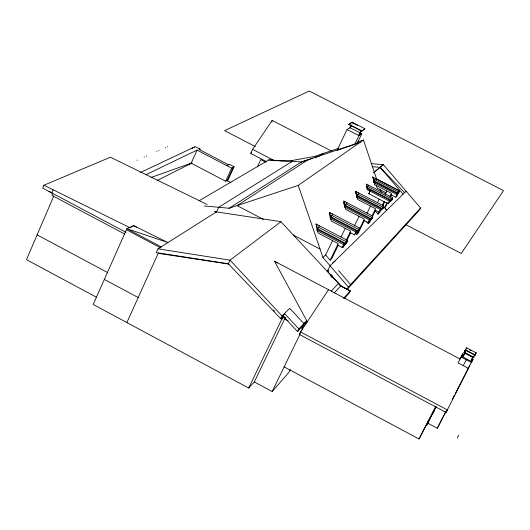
<?xml version="1.0" encoding="UTF-8"?>
<svg xmlns="http://www.w3.org/2000/svg" width="530" height="530" viewBox="0 0 530 530"><rect width="100%" height="100%" fill="white"/><g stroke="black" fill="none" stroke-linecap="round" stroke-linejoin="round"><path stroke-width="0.79" d="M332.423 214.71L332.542 213.987L330.23 217.823L330.488 218.724L356.836 232.471L358.956 229.073L358.591 230.782L359.168 229.437M271.883 122.026L272.155 120.416L331.422 151.017M346.998 242.104L347.335 240.368L316.138 224.064L317.265 230.729L344.579 245.012L346.805 241.461L346.468 243.197L347.057 241.812M368.178 185.785L368.33 185.096L366.767 187.547L367.012 188.349L390.895 200.539M359.101 229.728L359.473 228.019L329.368 212.331L330.23 217.823M396.466 193.629L397.341 194.079L398.924 192.065M372.391 217.79L372.782 216.107L343.844 201.069L344.95 207.184L370.278 220.354L372.285 217.121L371.894 218.804L372.458 217.499M383.733 205.892L382.839 208.528L383.25 206.879L381.328 209.979L356.836 197.273L355.749 191.383L383.733 205.892L381.328 209.979M392.193 199.293L392.617 197.663L366.237 184.016L366.767 187.547L391.087 200.141L390.623 201.095L391.915 199.85M398.394 193.278L398.825 191.668L397.036 194.583L373.769 182.552L373.524 181.77L375.498 178.438L399.282 190.734L372.696 176.994L374.226 181.611L373.769 182.552M398.851 192.344L399.282 190.734M207.104 204.481L110.399 157.205L43.897 185.235L42.672 188.104L126.087 232.365M51.728 192.907L53.066 189.766M52.781 193.49L51.953 195.424L124.636 234.008M53.881 195.789L26.5 259.667L96.367 297.171M137.124 160.385L137.283 160.027M144.16 157.238L144.312 156.887M146.28 156.284L146.439 155.933M156.781 151.587L156.933 151.242M158.814 150.679L158.967 150.334M165.307 147.771L165.453 147.433M167.268 146.889L167.42 146.552M151.037 177.497L191.178 163.18L197.067 150.109L231.636 168.143L234.108 166.764L229.464 164.34L226.966 165.704M199.764 149.559L199.982 149.082L195.272 146.624L140.178 172.641M228.337 263.774L230.027 260.151L280.999 221.673L216.485 211.894L157.98 248.828L156.277 252.591L228.337 263.774L280.748 318.682L283.186 316.258L297.575 331.541L302.637 326.149M126.882 322.558L158.205 253.3L229.079 264.125M191.178 163.18L225.648 181.2L231.636 168.143M233.253 167.235L227.145 180.558L225.648 181.2M227.661 180.823L234.108 166.764M266.504 161.63L250.736 153.435L252.618 149.341L272.155 120.416M257.328 166.996L260.767 159.576L265.841 162.213M348.72 124.517L352.099 122.185L364.878 128.75L364.719 129.082L361.619 131.142L348.72 124.517L352.099 122.185M337.153 150.288L347.031 129.545L349.946 127.703L361.805 133.706L357.651 142.391L354.722 144.405L337.153 150.288L338.021 149.705M349.826 128.075L351.251 125.087M352.238 122.894L352.808 122.688L352.317 122.847M350.277 127.876L351.589 125.126M354.722 144.405L361.314 130.758L358.989 135.601L347.031 129.545M361.619 131.142L364.878 128.75M319.418 225.78L317 229.781L318.146 233.12L338.173 243.601L330.124 260.203L325.612 254.95L332.522 240.647M280.748 318.682L282.059 315.953L289.744 308.361L303.889 323.565L301.722 328.037L307.287 321.736L274.527 261.23L460.067 359.035M285.359 317.457L284.643 318.947L288.154 320.809M126.438 229.709L160.663 247.861L161.127 246.847L126.889 228.688L167.904 242.561L133.646 225.654L126.889 228.688L93.207 304.459L248.683 388.02L284.491 313.548L298.84 328.931L297.575 331.541M248.683 388.02L254.32 381.958L285.272 317.642M346.892 202.652L344.692 206.316L345.302 206.634L344.95 207.184L345.792 205.614M372.126 215.796L375.565 208.754L357.604 199.432L356.591 196.438L358.691 192.907M340.969 237.009L345.381 228.112M338.372 244.973L331.753 258.64L330.124 260.203M327.169 271.744L330.071 265.762L406.146 191.191M392.266 199.015L391.723 200.241L392.147 198.618L390.305 201.612L367.144 189.614L367.74 188.548M300.517 331.919L447.373 409.928L446.075 412.426L299.298 334.43L300.517 331.919L328.554 289.744M254.32 381.958L272.175 391.544L300.119 333.993M301.537 331.065L302.749 328.56L301.736 328.024M337.477 245.032L342.168 247.49L343.93 243.866M389.981 201.4L388.172 203.805L368.694 193.708L370.238 190.542M344.281 244.231L342.857 247.165L344.367 245.708L345.494 243.31L317.523 228.688L316.138 224.064L317.159 225.131M346.057 240.567L350.648 231.12L331.323 221.043L330.448 218.466M344.447 244.529L342.168 247.49M344.579 245.012L347.335 240.368M346.852 240.6L350.747 232.577M354.418 225.959L359.082 216.353M389.881 196.829L391.544 193.437L374.485 184.612L375.088 183.36M330.7 276.19L331.416 274.719M331.568 277.177L332.277 275.713M331.946 277.375L332.661 275.911M349.972 232.511L354.504 234.869L355.868 232.067M356.644 232.074L354.504 234.869M465.101 350.641L464.055 352.669L473.628 357.71L474.84 355.246L465.386 350.237M475.006 355.047L475.218 354.643L474.423 354.49L474.211 354.901L475.006 355.047L476.106 352.814L466.917 347.985L466.307 348.309L466.917 347.985M471.66 358.525L473.032 359.247L471.462 362.487L461.107 357.034L462.75 353.835L464.81 354.921M356.836 232.471L359.473 228.019M290.288 369.476L288.843 372.444L272.175 391.544M367.018 213.279L370.496 206.124M364.315 220.599L358.194 233.173L357.266 234.068M377.486 202.619L379.182 199.141M363.673 220.414L368.025 222.679L369.337 219.983M366.753 221.938L368.264 223.7L370.357 219.36M370.278 220.354L371.119 218.784L345.189 205.302L343.844 201.069M375.512 210.277L369.569 222.448L368.264 223.7M384.972 194.55L386.734 190.946M454.243 395.572L453.375 397.261M463.538 355.233L462.69 356.882L470.971 361.241L471.786 359.572M472.985 357.372L464.161 352.47M375.068 210.715L378.003 214.133L379.434 211.205M382.302 205.348L384.091 201.685M374.935 210.046L379.142 212.232L380.739 208.966M381.01 209.31L379.222 212.954L378.003 214.133M382.792 205.66L384.581 202.016M381.037 209.721L379.142 212.232M382.912 208.244L383.389 207.263M387.052 202.606L384.581 207.661L385.747 206.528L387.509 202.93M390.332 197.18L391.385 195.02M388.172 203.805L389.729 200.638M327.818 270.419L328.772 270.916L328.156 272.181L340.903 285.836L347.229 289.34L348.356 287.048L420.562 207.979L383.349 164.651L371.159 163.624M390.305 201.612L392.617 197.663M390.941 194.669L395.817 197.186L397.798 193.145L373.981 180.829M280.933 221.726L340.836 285.902L350.27 290.864L349.144 293.156L344.394 298.45M427.312 422.927L437.303 428.253L445.684 411.724M398.898 192.118L396.95 196.093L395.817 197.186M420.562 207.979L419.654 209.814L347.229 289.34M446.075 412.426L468.421 368.33L458.079 362.878L461.935 355.431M434.441 410.26L432.825 413.393L432.394 413.161M466.519 347.905L464.32 352.291L465.598 349.833L474.423 354.49M284.14 366.892L419.038 438.992L426.18 425.12M435.693 406.801L426.206 425.106L426.643 425.338L428.942 420.873L428.512 420.641M460.119 358.923L462.75 353.835M419.038 438.992L436.018 406.199M464.055 352.669L465.545 349.8M426.643 425.338L436.124 407.033M462.69 356.882L464.936 352.523M463.28 365.62L466.314 359.777M470.971 361.241L473.191 356.869M474.522 355.597L476.092 352.848M476.106 352.814L474.628 355.656L473.992 355.319M473.628 357.71L473.84 357.306L464.273 352.245M455.005 394.115L473.032 359.247M437.303 428.253L445.843 411.837M452.183 399.574L453.229 397.566M189.753 164.134L190.031 163.591M457.33 437.793L458.688 435.209M399.262 190.76L397.493 193.642L374.226 181.611L374.538 181.114M468.778 367.065L469.6 365.726M467.135 370.112L468.752 367.475M372.782 216.107L370.775 219.34L345.441 206.163L345.189 205.302M367.012 188.349L367.336 187.845M367.144 189.614L367.469 189.104M357.651 195.756L356.836 197.273L357.174 196.743L356.591 196.438M331.369 217.095L330.488 218.724L330.859 218.148M318.179 229.026L317.265 230.729L317.656 230.126M299.298 334.43L300.192 333.085M250.736 153.435L251.565 152.189M343.533 298.363L350.27 290.864M334.145 293.05L340.836 285.902M298.84 328.931L306.678 320.604M331.204 291.069L338.491 283.391M281.887 318.974L284.226 316.642M332.469 263.41L335.43 260.522M344.957 244.403L346.686 242.747M370.622 219.804L372.1 218.38M383.038 208.118L381.66 209.443L382.143 208.462L357.068 195.451L355.749 191.383L356.478 192.681M368.025 222.679L369.37 221.381M358.803 230.351L357.2 231.888L357.717 230.828L330.74 216.763L329.368 212.331L330.349 213.365M348.356 287.048L322.942 257.461L325.612 254.95M368.694 193.708L369.536 192.98M374.485 184.612L374.359 184.188M355.425 193.47L356.332 192.715M345.057 201.87L343.606 203.089L345.745 209.41L364.322 219.076L356.803 234.518L355.756 233.299M373.822 172.555L383.349 164.651M373.783 172.535L383.349 164.678M204.189 205.971L229.145 208.244L298.251 185.374L363.474 140.013L376.671 179.186M341.85 148.718L342.705 148.142L301.312 162.001L229.145 208.244M358.658 135.428L360.976 130.585L361.811 131.016M358.916 135.653L361.805 133.706M319.61 155.873L323.234 153.495M308.109 159.722L237.109 205.614L263.311 219.347M301.365 162.034L292.427 161.246L218.711 207.296L216.571 211.954L214.975 211.656M352.808 122.688L352.476 122.516M191.635 148.698L194.457 147.009M199.187 200.704L268.756 159.914L273.42 160.173M303.889 323.565L307.287 321.736M157.337 180.412L192.178 162.915M145.955 174.701L197.067 150.109M199.896 149.036L199.088 149.42L228.602 164.81M199.181 149.467L199.982 149.082M338.71 148.314L314.476 156.429L291.401 160.617L273.798 160.338M357.286 142.086L363.474 140.013M343.46 147.883L360.228 142.272M301.312 162.001L312.866 158.238M314.403 157.735L319.027 156.224M275.746 160.305L281.827 160.875M372.703 166.731L380.096 167.347L404.635 192.675M268.756 159.914L291.487 161.835M157.98 248.828L230.027 260.151L282.059 315.953M214.816 211.549L216.432 211.861M43.897 185.235L129.956 227.728L133.646 225.654L136.521 227.178M351.94 122.516L357.492 125.371M348.879 124.179L361.778 130.811M360.897 130.638L361.738 131.062M374.736 179.63L398.54 191.94M373.524 181.77L374.081 182.055M386.39 192.973L377.274 188.256L376.22 185.129M367.548 186.321L391.856 198.902M357.882 194.179L382.938 207.177M381.812 208.992L357.319 196.285L357.068 195.451M255.367 146.598L224.588 130.625L309.281 91.008L503.5 190.601L461.266 253.472L405.576 224.568M252.618 149.341L275.01 160.968M346.037 203.97L371.954 217.446M331.641 215.372L358.591 229.424M357.352 231.411L330.998 217.671L330.74 216.763M318.477 227.231L346.415 241.839M226.648 180.452L231.02 182.737M345.109 243.913L317.788 229.629L317.523 228.688M293.15 234.989L320.08 249.107M469.5 349.86L470.898 350.595M338.08 282.901L338.418 283.073M464.995 350.84L465.638 351.171M350.151 290.99L340.717 286.028L338.372 283.517M48.985 191.35L52.45 193.185M433.798 410.439L434.229 410.671M433.348 411.313L433.778 411.545M433.268 411.466L433.699 411.697M433.136 411.717L433.567 411.949M432.606 412.751L433.036 412.983M427.836 421.946L428.273 422.178M37.127 234.876L107.616 272.552M104.344 279.416L138.197 297.529M291.401 160.617L292.427 161.246M274.527 261.23L277.303 263.019M273.407 310.05L274.54 311.236M280.913 317.881L282.04 319.073M380.083 167.361L403.111 194.165M383.601 206.495L386.774 210.185L384.661 207.581M342.168 246.477L343.129 247.59M338.531 270.466L350.628 284.557M373.425 178.206L372.703 176.994L374.061 179.484M316.138 224.064L316.867 225.29M298.251 185.374L322.942 257.461M380.103 189.376L381.156 192.509M369.218 190.25L369.708 191.82M361.553 130.466L361.062 130.3L361.553 130.466"/></g></svg>
